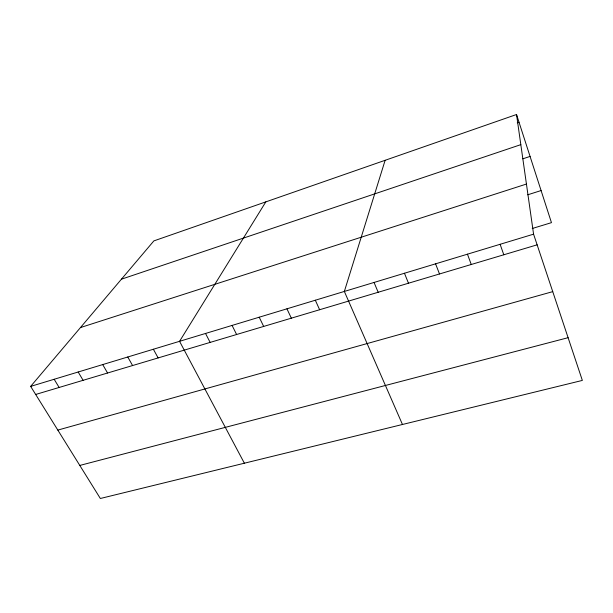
<?xml version="1.0" encoding="UTF-8"?>
<svg xmlns="http://www.w3.org/2000/svg" width="613" height="613" viewBox="0 0 613 613"><rect width="100%" height="100%" fill="white"/><g stroke="black" fill="none" stroke-linecap="round" stroke-linejoin="round"><path stroke-width="0.92" d="M385.133 160.299L344.353 291.443L402.465 424.48M265.827 201.876L179.563 341.318L244.372 463.206M516.529 114.508L533.578 234.166L582.35 380.42L100.348 498.492L30.65 386.389L153.871 240.894L516.529 114.508L551.462 222.649L532.23 228.511M517.272 122.838L519.019 122.232M121.428 279.199L520.82 144.645M522.866 158.805L530.069 156.422M80.472 327.564L526.437 184.053M527.755 194.788L541.087 190.551M30.65 386.389L533.578 234.166M35.669 394.465L537.134 244.832M57.821 430.096L552.742 291.635M79.797 465.436L568.098 337.686M54.166 379.278L59.139 387.462M78.18 372.007L83.1 380.313M102.708 364.582L107.574 373.01M127.772 356.996L132.584 365.547M153.38 349.249L158.131 357.923M205.531 333.464L210.152 342.406M232.074 325.426L236.618 334.506M259.207 317.212L263.674 326.43M286.945 308.822L291.344 318.178M315.32 300.232L319.634 309.734M374.053 282.455L378.175 292.263M404.457 273.252L408.48 283.221M435.582 263.828L439.498 273.965M467.458 254.18L471.259 264.487M500.116 244.296L503.802 254.778"/></g></svg>
